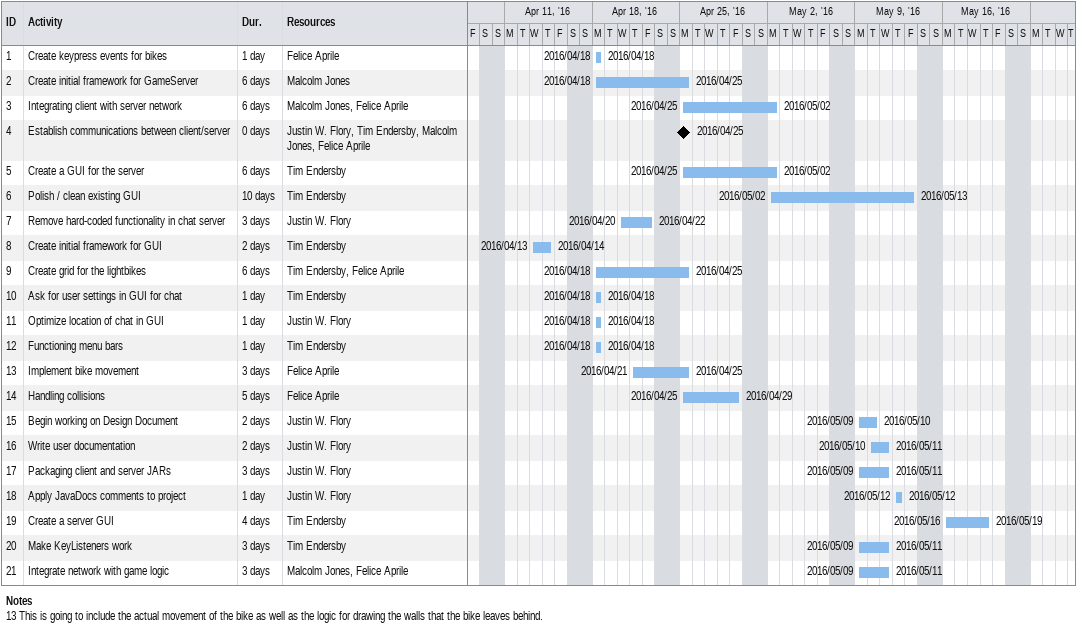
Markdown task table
| ID | Task | Duration | Start | Finish | Resources |
|---|---|---|---|---|---|
| 1 | Create keypress events for bikes | 1d | 2016-04-18 | 2016-04-18 | Felice Aprile |
| 2 | Create initial framework for GameServer | 6d | 2016-04-18 | 2016-04-25 | Malcolm Jones |
| 3 | Integrating client with server network | 6d | 2016-04-25 | 2016-05-02 | Malcolm Jones, Felice Aprile |
| 4 | Establish communications between client/server | 0d | 2016-04-25 | 2016-04-25 | Justin W. Flory, Tim Endersby, Malcolm Jones, Felice Aprile |
| 5 | Create a GUI for the server | 6d | 2016-04-25 | 2016-05-02 | Tim Endersby |
| 6 | Polish / clean existing GUI | 10d | 2016-05-02 | 2016-05-13 | Tim Endersby |
| 7 | Remove hard-coded functionality in chat server | 3d | 2016-04-20 | 2016-04-22 | Justin W. Flory |
| 8 | Create initial framework for GUI | 2d | 2016-04-13 | 2016-04-14 | Tim Endersby |
| 9 | Create grid for the lightbikes | 6d | 2016-04-18 | 2016-04-25 | Tim Endersby, Felice Aprile |
| 10 | Ask for user settings in GUI for chat | 1d | 2016-04-18 | 2016-04-18 | Tim Endersby |
| 11 | Optimize location of chat in GUI | 1d | 2016-04-18 | 2016-04-18 | Justin W. Flory |
| 12 | Functioning menu bars | 1d | 2016-04-18 | 2016-04-18 | Tim Endersby |
| 13 | Implement bike movement | 3d | 2016-04-21 | 2016-04-25 | Felice Aprile |
| 14 | Handling collisions | 5d | 2016-04-25 | 2016-04-29 | Felice Aprile |
| 15 | Begin working on Design Document | 2d | 2016-05-09 | 2016-05-10 | Justin W. Flory |
| 16 | Write user documentation | 2d | 2016-05-10 | 2016-05-11 | Justin W. Flory |
| 17 | Packaging client and server JARs | 3d | 2016-05-09 | 2016-05-11 | Justin W. Flory |
| 18 | Apply JavaDocs comments to project | 1d | 2016-05-12 | 2016-05-12 | Justin W. Flory |
| 19 | Create a server GUI | 4d | 2016-05-16 | 2016-05-19 | Tim Endersby |
| 20 | Make KeyListeners work | 3d | 2016-05-09 | 2016-05-11 | Tim Endersby |
| 21 | Integrate network with game logic | 3d | 2016-05-09 | 2016-05-11 | Malcolm Jones, Felice Aprile |

Notes
- 13: This is going to include the actual movement of the bike as well as the logic for drawing the walls that the bike leaves behind.
